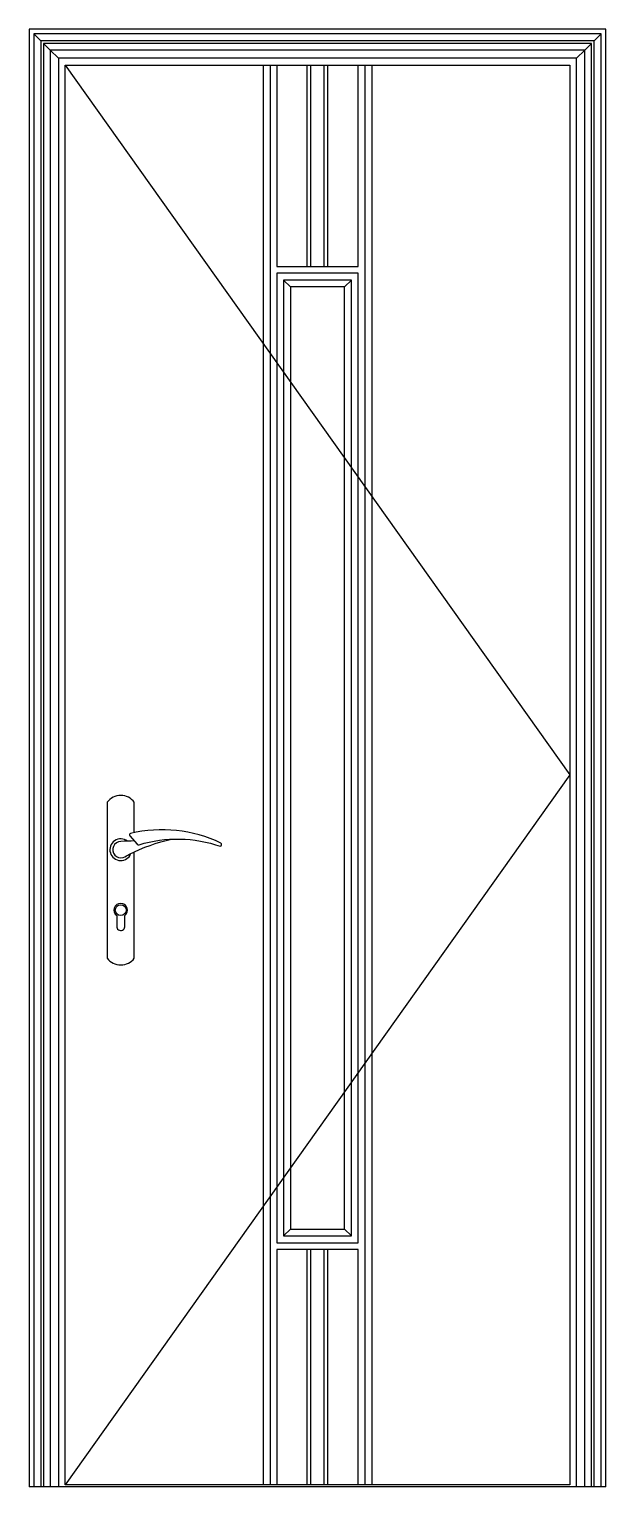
# Model space of a CAD drawing. Header units: metres. Extents: x -2303 to -1453, y -3 to 2147.
import ezdxf

# ---------------------------------------------------------------- set-up
doc = ezdxf.new("R2010")
doc.units = ezdxf.units.M
for name, color, linetype in [('2', 2, 'Continuous'), ('3', 3, 'Continuous'), ('4', 4, 'Continuous'), ('7', 7, 'Continuous')]:
    doc.layers.add(name, color=color, linetype=linetype)

msp = doc.modelspace()

# ---------------------------------------------------------------- linework, layer by layer
at = {"layer": '2'}
msp.add_line((-1452.86, -3), (-2302.86, -3), dxfattribs=at)
at = {"layer": '3'}
for p, q in [((-2295.86, 2140), (-2285.86, 2130)), ((-1459.86, 2140), (-1469.86, 2130)), ((-2281.86, 2126), (-2271.86, 2116)), ((-2271.86, 2116), (-2259.86, 2104)), ((-1483.86, 2116), (-1495.86, 2104)), ((-1473.86, 2126), (-1483.86, 2116)), ((-2249.86, 2094), (-1505.86, 1047)), ((-1957.86, 2094), (-1957.86, 0)), ((-1947.86, 2094), (-1947.86, 0)), ((-1892.86, 1797), (-1892.86, 2094)), ((-1887.86, 1797), (-1887.86, 2094)), ((-1867.86, 1797), (-1867.86, 2094)), ((-1862.86, 1797), (-1862.86, 2094)), ((-1807.86, 2094), (-1807.86, 0)), ((-1797.86, 2094), (-1797.86, 0)), ((-1917.86, 1767), (-1927.86, 1777)), ((-1837.86, 1767), (-1827.86, 1777)), ((-1505.86, 1047), (-2249.86, 0)), ((-1917.86, 377), (-1927.86, 367)), ((-1927.86, 367), (-1827.86, 367)), ((-1837.86, 377), (-1827.86, 367)), ((-1937.86, 357), (-1817.86, 357)), ((-1892.86, 0), (-1892.86, 347)), ((-1887.86, 0), (-1887.86, 347)), ((-1867.86, 0), (-1867.86, 347)), ((-1862.86, 0), (-1862.86, 347))]:
    msp.add_line(p, q, dxfattribs=at)
for points in [[(-1459.86, -3), (-1459.86, 2140), (-2295.86, 2140), (-2295.86, -3)], [(-1469.86, -3), (-1469.86, 2130), (-2285.86, 2130), (-2285.86, -3)], [(-1473.86, -3), (-1473.86, 2126), (-2281.86, 2126), (-2281.86, -3)], [(-1483.86, -3), (-1483.86, 2116), (-2271.86, 2116), (-2271.86, -3)], [(-1495.86, -3), (-1495.86, 2104), (-2259.86, 2104), (-2259.86, -3)], [(-1937.86, 2094), (-1937.86, 1797), (-1817.86, 1797), (-1817.86, 2094)], [(-1817.86, 0), (-1817.86, 347), (-1937.86, 347), (-1937.86, 0)]]:
    msp.add_lwpolyline(points, dxfattribs=at)
for points in [[(-1817.86, 357), (-1817.86, 1787), (-1937.86, 1787), (-1937.86, 357)], [(-1827.86, 367), (-1827.86, 1777), (-1927.86, 1777), (-1927.86, 367)], [(-1837.86, 377), (-1837.86, 1767), (-1917.86, 1767), (-1917.86, 377)]]:
    msp.add_lwpolyline(points, close=True, dxfattribs=at)
msp.add_circle((-2167.86, 847.58), 8, dxfattribs=at)
at = {"layer": '4'}
msp.add_lwpolyline([(-1452.86, -3), (-1452.86, 2147), (-2302.86, 2147), (-2302.86, -3)], dxfattribs=at)
at = {"layer": '7'}
msp.add_lwpolyline([(-2249.86, 0), (-2249.86, 2094), (-1505.86, 2094), (-1505.86, 0)], close=True, dxfattribs=at)
for points in [[(-2147.86, 961.96), (-2147.86, 1006.75, 0.5), (-2187.86, 1006.75), (-2187.86, 776.75, 0.5), (-2147.86, 776.75), (-2147.86, 933.76)], [(-2147.42, 949.64, 0.02), (-2167.86, 948.75, 1.16), (-2164.29, 925.3, 0.05), (-2155.17, 930.19, -0.06), (-2092.98, 952.39)]]:
    msp.add_lwpolyline(points, format="xyb", dxfattribs=at)
for points in [[(-2020.13, 946.56, 0.17), (-2153.58, 960.71, 0.57), (-2154.61, 957.42), (-2143.75, 944.95, 0.29), (-2140.65, 944.09, -0.16), (-2021.1, 941.73, 0.57)], [(-2173.86, 822.58, 1), (-2161.86, 824.66), (-2161.86, 839.58, 3), (-2173.86, 839.58)]]:
    msp.add_lwpolyline(points, format="xyb", close=True, dxfattribs=at)
msp.add_lwpolyline([(-2147.86, 949.64), (-2147.86, 949.67)], dxfattribs=at)
msp.add_arc((-2167.86, 936.75), 16, 52.29, 340.41, dxfattribs=at)

doc.saveas('drawing.dxf')
